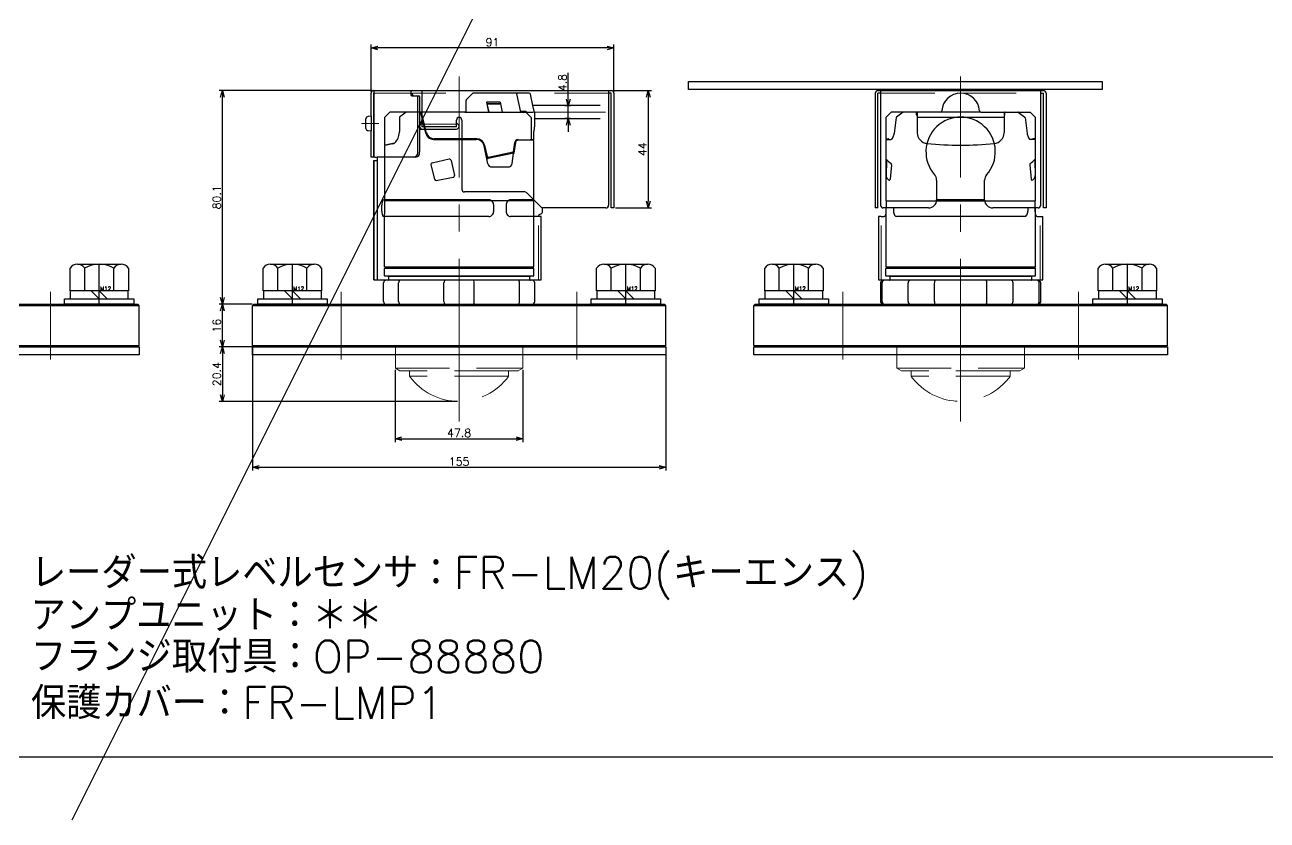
# Model space of a CAD drawing. Header units: millimetres. Extents: x 0 to 49006, y -7876 to 6995.
# Drawn here: x 9560.1 to 10025.7, y -1773 to -1475 of the extents above; entities that cross this region are included whole.
import ezdxf

# ---------------------------------------------------------------- set-up
doc = ezdxf.new("R2010")
doc.units = ezdxf.units.MM
doc.header["$LTSCALE"] = 3.2
doc.header["$PDMODE"] = 99
doc.header["$PDSIZE"] = 1
doc.linetypes.add('CENTER2', pattern=[28.575, 19.05, -3.175, 3.175, -3.175])
doc.linetypes.add('HIDDEN', pattern=[9.525, 6.35, -3.175])
for name, color, linetype, lineweight in [('01_NORMAL', 7, 'Continuous', 25), ('04_HIDDEN', 2, 'HIDDEN', 13), ('05_CENTER', 4, 'CENTER2', 13), ('08_DIM', 3, 'Continuous', 13)]:
    doc.layers.add(name, color=color, linetype=linetype, lineweight=lineweight)
doc.layers.add('10_DRAFT', color=8, linetype='Continuous', lineweight=0, plot=False)
doc.styles.add('KSS_TXT', font='txt.shx', dxfattribs={"bigfont": 'extfont2.shx'})
doc.dimstyles.new('KSS_DIM', dxfattribs={"dimscale": 12, "dimtxt": 3, "dimasz": 2.5, "dimexe": 1.25, "dimexo": 0.625, "dimtad": 1, "dimdsep": 46, "dimtxsty": 'KSS_TXT', "dimblk": 'OPEN30', "dimcen": 0, "dimazin": 2, "dimtfac": 0.75, "dimtmove": 0, "dimatfit": 3, "dimldrblk": 'OPEN30', "dimfxl": 1.25, "dimtolj": 1, "dimarcsym": 0})

# ---------------------------------------------------------------- blocks, each defined once
blk = doc.blocks.new('A$C6802F72C_1_1')
at = {"color": 0}
for p, q in [((-32.98, 61.25), (-32.98, 69.9)), ((-31.98, 70.9), (57.02, 70.9)), ((-31.98, 46.2), (-31.98, 69.9)), ((-31.95, 70.9), (-31.95, 46.4)), ((-18.1, 69.9), (-18.1, 69.4)), ((-17.46, 69.4), (-17.46, 69.9)), ((-13.98, 70.9), (-13.98, 57.3)), ((56.02, 70.9), (56.02, 27.9)), ((57.02, 69.9), (56.02, 69.9)), ((57.02, 26.9), (57.02, 69.9)), ((58.02, 69.9), (58.02, 26.9)), ((-17.71, 68.9), (-15.16, 68.9)), ((-15.42, 47.9), (-15.42, 68.4)), ((-14.77, 47.9), (-14.77, 68.4)), ((-32.98, 61.25), (-34.07, 61.15)), ((-32.98, 61.25), (-32.98, 55.75)), ((-31.98, 61.7), (-31.95, 61.7)), ((-31.95, 60.7), (-31.98, 60.7)), ((-34.97, 56.7), (-34.97, 60.3)), ((-14.77, 56.5), (-14.5, 56.45)), ((-14.5, 58.45), (-13.98, 58.45)), ((-14.5, 56.45), (-1, 56.45)), ((-0.98, 57.3), (-13.98, 57.3)), ((-0.98, 57.3), (-0.98, 59.8)), ((1.02, 59.8), (1.02, 33.9)), ((-34.07, 55.84), (-32.98, 55.75)), ((-32.98, 45.9), (-32.98, 55.75)), ((-31.98, 55.7), (-31.95, 55.7)), ((-31.95, 54.7), (-31.98, 54.7)), ((-31.98, 45.9), (-32.98, 45.9)), ((-32.01, 44.7), (-32.01, 0)), ((-32.01, 44.7), (-30.75, 44.7)), ((-31.98, 46.2), (-31.98, 45.9)), ((-31.98, 0), (-31.98, 44.7)), ((-31.57, 45.9), (-30.75, 45.9)), ((-16.31, 45.9), (-30.75, 45.9)), ((-30.75, 45.9), (-30.75, 44.7)), ((-30.75, 44.7), (-30.64, 44.7)), ((-30.64, 0), (-30.64, 45.9)), ((-30.6, 0), (-30.6, 45.9)), ((24.6, 32.9), (2.02, 32.9)), ((30.72, 27.19), (25.31, 32.61)), ((11.16, 29.9), (-28.26, 29.9)), ((28, 29.9), (19.24, 29.9)), ((-28.99, 25.7), (-28.99, 27.9)), ((11.16, 23.7), (-28.26, 23.7)), ((13, 25.7), (13, 27.9)), ((17.64, 27.9), (17.64, 25.7)), ((29.75, 23.7), (19.24, 23.7)), ((29.75, 23.7), (29.75, 23.96)), ((30.75, 23.7), (29.75, 23.7)), ((30.03, 24.41), (30.97, 24.86)), ((30.75, 0), (30.75, 23.7)), ((31.25, 25.31), (31.25, 26.92)), ((55.02, 26.9), (31.43, 26.9)), ((58.02, 26.9), (57.02, 26.9)), ((-32.01, 0), (30.75, 0))]:
    blk.add_line(p, q, dxfattribs=at)
for centre, radius, start, end in [((-31.98, 69.9), 1, 90, 180), ((-16.77, 69.92), 1.33, 149.1336, 181.048), ((-17.42, 70.34), 0.559, 93.8831, 151.7126), ((57.02, 69.9), 1, 0, 90), ((-17.65, 69.35), 0.453, 173.4591, 261.4483), ((-17, 69.35), 0.453, 173.4591, 261.4483), ((-15.87, 68.45), 0.453, 353.4591, 81.4483), ((-15.22, 68.45), 0.453, 353.4591, 81.4483), ((-33.98, 60.16), 1, 95, 171.6595), ((0.02, 59.8), 1, 0, 180), ((-33.98, 56.84), 1, 188.3195, 265), ((-13.98, 57.61), 0.841, 91.23, 160.2167), ((-14.54, 57.97), 0.478, 85.7169, 119.7814), ((-13.99, 57.28), 0.834, 199.1545, 268.9926), ((-1, 57.45), 1, 270, 90), ((-31.75, 52.89), 0.234, 178.2558, 212.147), ((-17.22, 47.69), 1.81, 278.5517, 6.5409), ((-16.58, 47.69), 1.81, 278.5517, 6.5409), ((-31.5, 46.35), 0.453, 173.4591, 199.0194), ((-31.5, 46.35), 0.453, 199.0194, 261.4483), ((2.02, 33.9), 1, 180, 270), ((24.6, 31.9), 1, 45, 90), ((-23.41, 27.89), 5.58, 168.2185, 179.8812), ((-26.93, 28.61), 1.99, 145.1102, 167.7906), ((-28.23, 29.48), 0.416, 93.6886, 141.5486), ((11.15, 28.16), 1.74, 42.6305, 90), ((10.87, 27.9), 2.12, 0, 42.6305), ((20.01, 27.9), 2.37, 141.3234, 180), ((19.24, 28.51), 1.39, 90, 141.3234), ((-23.41, 25.71), 5.58, 180.1188, 191.7815), ((-26.93, 24.99), 1.99, 192.2094, 214.8898), ((-28.23, 24.12), 0.416, 218.4514, 266.3114), ((11.15, 25.44), 1.74, 270, 317.3695), ((10.87, 25.7), 2.12, 317.3695, 0), ((20.01, 25.7), 2.37, 180, 218.6766), ((19.24, 25.09), 1.39, 218.6766, 270), ((30.25, 23.96), 0.5, 116, 180), ((31.43, 27.9), 1, 225, 259.6497), ((30.75, 25.31), 0.5, 296, 0), ((31.43, 27.9), 1, 259.6497, 270), ((55.02, 27.9), 1, 270, 0)]:
    blk.add_arc(centre, radius, start, end, dxfattribs=at)
at = {"layer": '04_HIDDEN', "color": 0}
for p, q in [((-18.1, 69.9), (-31.98, 69.9)), ((56.02, 69.9), (-17.46, 69.9)), ((-13.98, 58.3), (-0.98, 58.3)), ((29.75, 0), (29.75, 23.7))]:
    blk.add_line(p, q, dxfattribs=at)
at = {"layer": '05_CENTER', "color": 0}
blk.add_line((-36.57, 58.5), (-30.04, 58.5), dxfattribs=at)
blk = doc.blocks.new('_Open30')
at = {"color": 0, "linetype": 'ByBlock', "lineweight": -2}
for p, q in [((-1, 0.27), (0, 0)), ((0, 0), (-1, -0.27)), ((0, 0), (-1, 0))]:
    blk.add_line(p, q, dxfattribs=at)
blk = doc.blocks.new('*D1485')
at = {"layer": '08_DIM', "color": 0, "lineweight": -2, "transparency": 16777216}
for p, q in [((9763.73, -1502.82), (9763.73, -1493.07)), ((9764.54, -1505.32), (9762.48, -1505.32)), ((9763.73, -1510.12), (9763.73, -1505.32)), ((9764.54, -1510.12), (9762.48, -1510.12)), ((9763.73, -1512.62), (9763.73, -1515.12))]:
    blk.add_line(p, q, dxfattribs=at)
at = {"layer": 'Defpoints', "color": 0, "transparency": 16777216}
for p in [(9763.73, -1505.32), (9765.17, -1505.32), (9765.17, -1510.12)]:
    blk.add_point(p, dxfattribs=at)
at = {"layer": '08_DIM', "color": 0, "lineweight": -2, "transparency": 16777216, "xscale": 2.5, "yscale": 2.5, "zscale": 2.5}
for p, rotation in [((9763.73, -1505.32), 270), ((9763.73, -1510.12), 90)]:
    blk.add_blockref('_Open30', p, dxfattribs=dict(at, rotation=rotation))
at = {"layer": '08_DIM', "color": 0, "transparency": 16777216, "insert": (9761.61, -1496.69), "char_height": 3, "attachment_point": 5, "rotation": 90, "style": 'KSS_TXT'}
blk.add_mtext('\\A1;4.8', dxfattribs=at)
blk = doc.blocks.new('A$C6802FC92_1_1')
at = {"color": 0}
for p, q in [((-26, 88), (-28, 86)), ((-28, 86), (-28, 78)), ((-7.58, 88), (-26, 88)), ((-24.13, 85.95), (-24.92, 80.03)), ((-21.54, 87.94), (-24.06, 86.08)), ((-16.52, 86.94), (-16.52, 87.8)), ((-16.52, 87), (-16.3, 87)), ((-16.3, 88), (-16.3, 80.28)), ((16.3, 86), (-16.3, 86)), ((7.58, 88), (-7.58, 88)), ((7.58, 88), (26, 88)), ((16.3, 88), (16.3, 80.28)), ((16.52, 87), (16.3, 87)), ((16.52, 86.94), (16.52, 87.8)), ((21.54, 87.94), (24.06, 86.08)), ((24.13, 85.95), (24.92, 80.03)), ((28, 86), (26, 88)), ((28, 78), (28, 86)), ((-28, 78), (-27.21, 78)), ((-28, 77.55), (-28, 54.75)), ((-27.8, 77.75), (-26.9, 77.75)), ((-26.9, 77.75), (-26.09, 77.75)), ((26.9, 77.75), (26.09, 77.75)), ((27.8, 77.75), (26.9, 77.75)), ((28, 78), (27.21, 78)), ((28, 54.75), (28, 77.55)), ((-27.83, 69.89), (-27.94, 64.25)), ((27.83, 69.89), (27.94, 64.25)), ((-25.98, 68.22), (-26.46, 62.83)), ((25.98, 68.22), (26.46, 62.83)), ((-28, 54.75), (-27.76, 54.75)), ((-27.96, 54.55), (-28, 49.75)), ((-27.76, 54.75), (27.76, 54.75)), ((27.76, 54.75), (28, 54.75)), ((28, 49.75), (27.96, 54.55)), ((-28, 49.75), (-28, 30)), ((28, 30), (28, 49.75)), ((-28, 30), (-26.11, 30)), ((-27.8, 29.6), (-28, 29.4)), ((-28, 26.7), (-28, 29.4)), ((28, 29.4), (-28, 29.4)), ((-27.8, 29.6), (-26.31, 29.6)), ((-26.31, 29.6), (26.31, 29.6)), ((-26.11, 30), (-26.11, 29.8)), ((-26.11, 30), (26.11, 30)), ((26.11, 30), (26.11, 29.8)), ((26.11, 30), (28, 30)), ((27.8, 29.6), (26.31, 29.6)), ((27.8, 29.6), (28, 29.4)), ((28, 26.7), (28, 29.4)), ((-30, 24), (-30, 17)), ((-29.46, 17), (-29.46, 24)), ((-26.7, 25), (-29, 25)), ((-28, 26.7), (28, 26.7)), ((-27.8, 26.5), (-28, 26.7)), ((-26.7, 26.5), (-27.8, 26.5)), ((-26.7, 26.5), (26.7, 26.5)), ((26.7, 25), (-26.7, 25)), ((-26.5, 26.3), (-26.5, 25.2)), ((-19.65, 17), (-19.65, 24)), ((-9.81, 17), (-9.81, 24)), ((9.81, 17), (9.81, 24)), ((19.65, 17), (19.65, 24)), ((26.5, 26.3), (26.5, 25.2)), ((27.8, 26.5), (26.7, 26.5)), ((29, 25), (26.7, 25)), ((27.8, 26.5), (28, 26.7)), ((29.46, 17), (29.46, 24)), ((30, 17), (30, 24)), ((-77, 16), (-77.5, 15.5)), ((-77.5, 15.5), (77.5, 15.5)), ((-77.5, 0.5), (-77.5, 15.5)), ((-77, 16), (-29, 16)), ((-29, 16), (29, 16)), ((29, 16), (77, 16)), ((77, 16), (77.5, 15.5)), ((77.5, 0.5), (77.5, 15.5)), ((-77.5, 0.5), (77.5, 0.5)), ((-77, 0), (-77.5, 0.5)), ((-77, 0), (77, 0)), ((77, 0), (77.5, 0.5))]:
    blk.add_line(p, q, dxfattribs=at)
for centre, radius, start, end in [((0, 88), 7.1, 3.7722, 176.2278), ((-23.94, 85.92), 0.2, 127.5001, 171.929), ((-21.42, 87.85), 0.153, 91.2448, 141.993), ((-16.72, 87.8), 0.2, 359.9989, 89.9989), ((-16.32, 86.94), 0.2, 180, 274.3105), ((-7.58, 88.5), 0.5, 270, 356.2278), ((7.58, 88.5), 0.5, 183.7722, 270), ((16.32, 86.94), 0.2, 265.6895, 360), ((16.72, 87.8), 0.2, 90.0011, 180.0011), ((21.42, 87.85), 0.153, 38.007, 88.7552), ((23.94, 85.92), 0.2, 8.071, 52.4999), ((-30.16, 80.68), 5.28, 338.2107, 352.9462), ((-12.19, 80.32), 4.11, 180.5155, 264.2046), ((12.19, 80.32), 4.11, 275.7954, 359.4845), ((30.16, 80.68), 5.28, 187.0538, 201.7893), ((-27.8, 77.55), 0.2, 90, 180), ((-27.21, 77.71), 0.287, 47.1073, 88.8633), ((-27.49, 77.49), 0.636, 24.1215, 42.9202), ((-26.2, 78.39), 0.649, 280.242, 323.2), ((-27.84, 79.77), 2.79, 320.5775, 337.7599), ((-0.01, 200.35), 124.76, 264.2063, 275.8045), ((27.84, 79.77), 2.79, 202.2401, 219.4225), ((26.2, 78.39), 0.649, 216.8, 259.758), ((27.49, 77.49), 0.636, 137.0798, 155.8785), ((27.21, 77.71), 0.287, 91.1367, 132.8927), ((27.8, 77.55), 0.2, 0, 90), ((-26.33, 69.92), 1.5, 166.5645, 180.9165), ((-27.77, 70.26), 0.0183, 40.7716, 167.6661), ((-23.82, 73.1), 4.85, 215.7411, 241.6848), ((23.82, 73.1), 4.85, 298.3152, 324.2589), ((27.77, 70.26), 0.0183, 12.3339, 139.2284), ((26.33, 69.92), 1.5, 359.0835, 13.4355), ((-26.3, 68.61), 0.284, 17.6506, 51.9341), ((-27.03, 68.35), 1.06, 353.3768, 19.3226), ((27.03, 68.35), 1.06, 160.6774, 186.6232), ((26.3, 68.61), 0.284, 128.0659, 162.3494), ((-24.41, 64.12), 3.53, 177.9528, 187.5487), ((-25.46, 64.92), 2.76, 207.2177, 244.3346), ((-26.62, 62.49), 0.0581, 239.7956, 312.1974), ((-26.79, 62.66), 0.301, 313.8581, 346.1825), ((-27.5, 62.9), 1.05, 342.7555, 356.0316), ((27.5, 62.9), 1.05, 183.9684, 197.2445), ((26.79, 62.66), 0.301, 193.8175, 226.1419), ((26.62, 62.49), 0.0581, 227.8026, 300.2044), ((25.46, 64.92), 2.76, 295.6654, 332.7823), ((24.41, 64.12), 3.53, 352.4513, 2.0472), ((-27.76, 54.55), 0.2, 90, 179.5), ((27.76, 54.55), 0.2, 0.5, 90), ((-26.31, 29.8), 0.2, 270, 0), ((26.31, 29.8), 0.2, 180, 270), ((-29, 24), 1, 90, 180), ((-28.48, 24.02), 0.977, 91.4898, 181.3973), ((-26.7, 26.3), 0.2, 0, 90), ((-26.7, 25.2), 0.2, 270, 0), ((-18.73, 24.09), 0.921, 98.4697, 185.5355), ((-6.09, 24.09), 3.73, 168.6265, 181.3116), ((-9.45, 24.78), 0.289, 130.8031, 172.2896), ((9.45, 24.78), 0.289, 7.7104, 49.1969), ((6.09, 24.09), 3.73, 358.6884, 11.3735), ((18.73, 24.09), 0.921, 354.4645, 81.5303), ((26.7, 26.3), 0.2, 90, 180), ((26.7, 25.2), 0.2, 180, 270), ((28.48, 24.02), 0.977, 358.6027, 88.5102), ((29, 24), 1, 0, 90), ((-29, 17), 1, 180, 270), ((-28.48, 16.98), 0.977, 178.6027, 268.5102), ((-18.73, 16.91), 0.921, 174.4645, 261.5303), ((-6.09, 16.91), 3.73, 178.6884, 191.3735), ((-9.45, 16.22), 0.289, 187.7104, 229.1969), ((9.45, 16.22), 0.289, 310.8031, 352.2896), ((6.09, 16.91), 3.73, 348.6265, 1.3116), ((18.73, 16.91), 0.921, 278.4697, 5.5355), ((28.48, 16.98), 0.977, 271.4898, 1.3973), ((29, 17), 1, 270, 0)]:
    blk.add_arc(centre, radius, start, end, dxfattribs=at)
at = {"layer": '04_HIDDEN', "color": 0}
for p, q in [((-23.9, 0), (-23.9, -8)), ((23.9, 0), (23.9, -8)), ((-22.17, -9), (-23.9, -8)), ((-23.9, -8), (23.9, -8)), ((-18.55, -9), (-22.17, -9)), ((-18.55, -9), (-18.55, -11)), ((18.55, -9), (-18.55, -9)), ((18.55, -11), (18.55, -9)), ((22.17, -9), (18.55, -9)), ((22.17, -9), (23.9, -8)), ((18.55, -11), (-18.55, -11))]:
    blk.add_line(p, q, dxfattribs=at)
blk.add_arc((0, 2.61), 23.01, 216.2669, 323.7331, dxfattribs=at)
at = {"layer": '05_CENTER', "color": 0}
for p, q in [((0, -27.93), (0, 101.32)), ((-44.2, -4.75), (-44.2, 20.67)), ((44.19, -4.75), (44.19, 20.67))]:
    blk.add_line(p, q, dxfattribs=at)
blk = doc.blocks.new('A$C6802FCA0_1_1')
at = {"color": 0}
for p, q in [((5.02, 94.95), (2.81, 92.75)), ((21.59, 95.1), (5.37, 95.1)), ((21.64, 94.86), (21.59, 95.1)), ((23.1, 88), (21.64, 94.86)), ((26.26, 95.1), (21.83, 95.1)), ((27.66, 90.41), (26.75, 94.71)), ((2.66, 88.5), (2.66, 92.39)), ((15.39, 91.68), (10.27, 91.68)), ((10.27, 91.68), (11.06, 88)), ((15.5, 91.13), (10.39, 91.13)), ((10.45, 91.08), (15.46, 91.08)), ((10.45, 91.08), (11.11, 88.01)), ((15.39, 91.68), (16.17, 88)), ((15.46, 91.08), (16.12, 88.01)), ((52.91, 90.41), (27.66, 90.41)), ((28.2, 87.85), (27.66, 90.41)), ((-26, 88), (-28, 86)), ((-28, 86), (-28, 75.85)), ((2.16, 88), (-26, 88)), ((-22.36, 85.92), (-22.36, 80.71)), ((-19.89, 87.96), (-22.29, 86.07)), ((-12.52, 80.05), (-14.4, 87.85)), ((-11.94, 78.92), (-14.12, 88)), ((2.16, 88), (24.98, 88)), ((11.11, 88.01), (16.12, 88.01)), ((23.25, 88.26), (23.06, 88.19)), ((25.2, 88.26), (23.25, 88.26)), ((23.25, 88.26), (23.3, 88)), ((27.06, 86), (24.98, 88)), ((25.2, 88.26), (25.2, 87.79)), ((25.2, 88), (27.66, 88)), ((27.06, 86), (27.06, 77.8)), ((28.2, 87.85), (28.23, 87.64)), ((28.23, 87.64), (28.23, 85.61)), ((28.23, 85.61), (28.23, 82.49)), ((28.23, 85.61), (52.91, 85.61)), ((28, 77.59), (28, 80.69)), ((28.2, 81.33), (28.23, 82.49)), ((-28, 75.22), (-28, 54.75)), ((-24.82, 76.06), (-27.84, 75.42)), ((-24.16, 76.41), (-27.76, 75.65)), ((-9.67, 78.02), (-9.61, 77.75)), ((-9.61, 77.75), (6.44, 77.75)), ((6.61, 78), (-9.36, 78)), ((10.81, 68.64), (9.38, 75.38)), ((9.54, 75.62), (10.34, 71.88)), ((20.4, 73.13), (20.89, 76.61)), ((21.09, 76.58), (20.52, 72.61)), ((22.09, 77.64), (27, 77.6)), ((27.8, 77.39), (22.09, 77.44)), ((28, 77.59), (27, 77.6)), ((28, 54.75), (28, 77.19)), ((-3.69, 70.35), (-10.1, 68.92)), ((-2.97, 69.9), (-1.76, 64.29)), ((20.24, 72.96), (10.35, 70.86)), ((20.52, 72.61), (10.91, 70.57)), ((19.92, 68.74), (20.44, 72.42)), ((-10.55, 68.2), (-9.27, 62.81)), ((12.27, 67.45), (18.33, 67.45)), ((-8.57, 62.36), (-2.23, 63.58)), ((-27.76, 54.75), (-28, 54.75)), ((-27.96, 54.55), (-28, 49.75)), ((27.76, 54.75), (-27.76, 54.75)), ((28, 54.75), (27.76, 54.75)), ((28, 30), (27.96, 54.55)), ((-28, 30), (-28, 49.75)), ((-28, 30), (-26.11, 30)), ((-27.8, 29.6), (-28, 29.4)), ((-28, 26.7), (-28, 29.4)), ((28, 29.4), (-28, 29.4)), ((-27.8, 29.6), (-26.31, 29.6)), ((-26.31, 29.6), (26.31, 29.6)), ((-26.11, 30), (-26.11, 29.8)), ((-26.11, 30), (26.11, 30)), ((26.11, 30), (26.11, 29.8)), ((26.11, 30), (28, 30)), ((27.8, 29.6), (26.31, 29.6)), ((27.8, 29.6), (28, 29.4)), ((28, 26.7), (28, 29.4)), ((-28.35, 17), (-28.35, 24)), ((-28, 26.7), (28, 26.7)), ((-27.8, 26.5), (-28, 26.7)), ((-26.7, 26.5), (-27.8, 26.5)), ((-26.7, 25), (-27.35, 25)), ((-26.7, 26.5), (26.7, 26.5)), ((26.7, 25), (-26.7, 25)), ((-26.5, 26.3), (-26.5, 25.2)), ((-22.67, 17), (-22.67, 24)), ((-5.68, 17), (-5.68, 24)), ((5.68, 17), (5.68, 24)), ((22.67, 17), (22.67, 24)), ((26.5, 25.2), (26.5, 26.3)), ((27.8, 26.5), (26.7, 26.5)), ((27.35, 25), (26.7, 25)), ((27.8, 26.5), (28, 26.7)), ((28.35, 17), (28.35, 24)), ((-77, 16), (-77.5, 15.5)), ((-77.5, 15.5), (77.5, 15.5)), ((-77.5, 0.5), (-77.5, 15.5)), ((-77, 16), (-27.35, 16)), ((-27.35, 16), (27.35, 16)), ((27.35, 16), (77, 16)), ((77, 16), (77.5, 15.5)), ((77.5, 0.5), (77.5, 15.5)), ((-77.5, 0.5), (77.5, 0.5)), ((-77, 0), (-77.5, 0.5)), ((-77, 0), (77, 0)), ((77, 0), (77.5, 0.5))]:
    blk.add_line(p, q, dxfattribs=at)
for centre, radius, start, end in [((5.37, 94.6), 0.5, 90.0002, 135.0005), ((21.84, 94.9), 0.2, 91.8926, 191.9792), ((26.26, 94.6), 0.5, 12.0002, 90), ((2.16, 88.5), 0.5, 270.0007, 359.9993), ((3.16, 92.39), 0.5, 134.9998, 180.001), ((-22.16, 85.92), 0.2, 128.7482, 179.9999), ((-19.78, 87.88), 0.137, 119.215, 145.0348), ((-14.59, 87.8), 0.2, 13.5021, 89.9984), ((-28.29, 80.65), 5.92, 314.2727, 357.2447), ((-26.51, 80.75), 4.15, 354.6446, 359.4132), ((-9.61, 80.75), 3, 193.4985, 270.0015), ((-9.36, 81), 3, 193.4988, 270.0012), ((28.5, 80.69), 0.5, 140.794, 180.001), ((27.5, 81.33), 0.694, 331.7098, 0.234), ((-27.8, 75.85), 0.2, 180, 281.8748), ((-27.8, 75.22), 0.2, 101.9984, 180.0003), ((-25.33, 77.84), 1.84, 286.0793, 309.2395), ((6.44, 74.75), 3, 11.9998, 90.0003), ((6.61, 75), 3, 11.9997, 90.0003), ((22.08, 76.44), 1.2, 89.5772, 171.9227), ((22.08, 76.44), 1, 89.4997, 172.0002), ((26.98, 77.65), 0.0573, 293.1968, 336.0488), ((26.55, 77.79), 0.508, 342.1575, 1.6469), ((27.8, 77.19), 0.2, 0.0008, 89.4992), ((-3.56, 69.77), 0.6, 12.1996, 102.5971), ((10.8, 71.06), 0.5, 192.0239, 281.9762), ((11.32, 72.09), 1, 192.0519, 236.9521), ((11.32, 72.09), 0.998, 236.9291, 282.034), ((20.2, 73.16), 0.2, 282.0811, 351.9187), ((20.99, 72.29), 0.569, 144.7479, 166.3855), ((-9.97, 68.34), 0.6, 102.5971, 193.3996), ((12.27, 68.95), 1.5, 191.996, 270.004), ((18.41, 68.97), 1.52, 266.8354, 351.2638), ((-8.68, 62.95), 0.6, 193.3996, 280.894), ((-2.35, 64.17), 0.6, 280.894, 12.1996), ((-27.76, 54.55), 0.2, 90.0015, 179.4976), ((27.76, 54.55), 0.2, 0.4996, 90.0001), ((-26.31, 29.8), 0.2, 270, 0), ((26.31, 29.8), 0.2, 180, 270), ((-27.35, 24), 1, 90, 180), ((-26.7, 26.3), 0.2, 0, 90), ((-26.7, 25.2), 0.2, 270, 0), ((-21.31, 24.02), 1.36, 153.3061, 180.8151), ((-21.97, 24.4), 0.609, 95.5548, 157.01), ((-3.87, 24.08), 1.81, 154.0727, 182.5465), ((-5.29, 24.77), 0.233, 99.1624, 154.0602), ((5.29, 24.77), 0.233, 25.9398, 80.8376), ((3.87, 24.08), 1.81, 357.4535, 25.9273), ((21.97, 24.4), 0.609, 22.99, 84.4452), ((21.31, 24.02), 1.36, 359.1849, 26.6939), ((26.7, 26.3), 0.2, 90, 180), ((26.7, 25.2), 0.2, 180, 270), ((27.35, 24), 1, 0.0001, 89.9999), ((-27.35, 17), 1, 180.0001, 269.9999), ((-21.31, 16.98), 1.36, 179.1849, 206.6939), ((-21.97, 16.61), 0.609, 202.99, 264.4452), ((-3.87, 16.92), 1.81, 177.4535, 205.9273), ((-5.29, 16.23), 0.233, 205.9398, 260.8376), ((5.29, 16.23), 0.233, 279.1624, 334.0602), ((3.87, 16.92), 1.81, 334.0727, 2.5465), ((21.97, 16.61), 0.609, 275.5548, 337.01), ((21.31, 16.98), 1.36, 333.3061, 0.8151), ((27.35, 17), 1, 270, 0)]:
    blk.add_arc(centre, radius, start, end, dxfattribs=at)
at = {"layer": '04_HIDDEN', "color": 0}
for p, q in [((-23.9, 0), (-23.9, -8)), ((23.9, 0), (23.9, -8)), ((-22.17, -9), (-23.9, -8)), ((-23.9, -8), (23.9, -8)), ((-18.55, -9), (-22.17, -9)), ((-18.55, -9), (-18.55, -11)), ((18.55, -9), (-18.55, -9)), ((18.55, -11), (18.55, -9)), ((22.17, -9), (18.55, -9)), ((22.17, -9), (23.9, -8)), ((18.55, -11), (-18.55, -11))]:
    blk.add_line(p, q, dxfattribs=at)
blk.add_arc((0, 2.61), 23.01, 216.2669, 323.7331, dxfattribs=at)
at = {"layer": '05_CENTER', "color": 0}
for p, q in [((0, -27.92), (0, 101.32)), ((54.86, 88.01, 0), (26.43, 88)), ((-44.2, -4.75), (-44.2, 20.68)), ((44.19, -4.75), (44.19, 20.68))]:
    blk.add_line(p, q, dxfattribs=at)
blk = doc.blocks.new('*D1486')
at = {"layer": '08_DIM', "color": 0, "lineweight": -2, "transparency": 16777216}
for p, q in [((9698.93, -1604.34), (9698.93, -1631.34)), ((9746.74, -1604.34), (9746.74, -1631.34)), ((9701.43, -1630.09), (9744.24, -1630.09))]:
    blk.add_line(p, q, dxfattribs=at)
at = {"layer": 'Defpoints', "color": 0, "transparency": 16777216}
for p in [(9698.93, -1603.72), (9746.74, -1603.72), (9746.74, -1630.09)]:
    blk.add_point(p, dxfattribs=at)
at = {"layer": '08_DIM', "color": 0, "lineweight": -2, "transparency": 16777216, "xscale": 2.5, "yscale": 2.5, "zscale": 2.5, "rotation": 180}
blk.add_blockref('_Open30', (9698.93, -1630.09), dxfattribs=at)
at = {"layer": '08_DIM', "color": 0, "lineweight": -2, "transparency": 16777216, "xscale": 2.5, "yscale": 2.5, "zscale": 2.5}
blk.add_blockref('_Open30', (9746.74, -1630.09), dxfattribs=at)
at = {"layer": '08_DIM', "color": 0, "transparency": 16777216, "insert": (9722.84, -1627.96), "char_height": 3, "attachment_point": 5, "style": 'KSS_TXT'}
blk.add_mtext('\\A1;47.8', dxfattribs=at)
blk = doc.blocks.new('*D1487')
at = {"layer": '08_DIM', "color": 0, "lineweight": -2, "transparency": 16777216}
for p, q in [((9645.34, -1595.84), (9645.34, -1642.03)), ((9800.34, -1595.84), (9800.34, -1642.03)), ((9647.84, -1640.78), (9797.84, -1640.78))]:
    blk.add_line(p, q, dxfattribs=at)
at = {"layer": 'Defpoints', "color": 0, "transparency": 16777216}
for p in [(9645.34, -1595.22), (9800.34, -1595.22), (9800.34, -1640.78)]:
    blk.add_point(p, dxfattribs=at)
at = {"layer": '08_DIM', "color": 0, "lineweight": -2, "transparency": 16777216, "xscale": 2.5, "yscale": 2.5, "zscale": 2.5, "rotation": 180}
blk.add_blockref('_Open30', (9645.34, -1640.78), dxfattribs=at)
at = {"layer": '08_DIM', "color": 0, "lineweight": -2, "transparency": 16777216, "xscale": 2.5, "yscale": 2.5, "zscale": 2.5}
blk.add_blockref('_Open30', (9800.34, -1640.78), dxfattribs=at)
at = {"layer": '08_DIM', "color": 0, "transparency": 16777216, "insert": (9722.84, -1638.65), "char_height": 3, "attachment_point": 5, "style": 'KSS_TXT'}
blk.add_mtext('\\A1;155', dxfattribs=at)
blk = doc.blocks.new('*D1488')
at = {"layer": '08_DIM', "color": 0, "lineweight": -2, "transparency": 16777216}
for p, q in [((9645.21, -1579.72), (9632.88, -1579.72)), ((9634.13, -1593.22), (9634.13, -1582.22)), ((9645.21, -1595.72), (9632.88, -1595.72))]:
    blk.add_line(p, q, dxfattribs=at)
at = {"layer": 'Defpoints', "color": 0, "transparency": 16777216}
for p in [(9634.13, -1579.72), (9645.84, -1579.72), (9645.84, -1595.72)]:
    blk.add_point(p, dxfattribs=at)
at = {"layer": '08_DIM', "color": 0, "lineweight": -2, "transparency": 16777216, "xscale": 2.5, "yscale": 2.5, "zscale": 2.5}
for p, rotation in [((9634.13, -1579.72), 90), ((9634.13, -1595.72), 270)]:
    blk.add_blockref('_Open30', p, dxfattribs=dict(at, rotation=rotation))
at = {"layer": '08_DIM', "color": 0, "transparency": 16777216, "insert": (9632, -1587.72), "char_height": 3, "attachment_point": 5, "rotation": 90, "style": 'KSS_TXT'}
blk.add_mtext('\\A1;16', dxfattribs=at)
blk = doc.blocks.new('*D1489')
at = {"layer": '08_DIM', "color": 0, "lineweight": -2, "transparency": 16777216}
for p, q in [((9645.21, -1595.72), (9632.88, -1595.72)), ((9634.13, -1598.22), (9634.13, -1613.62)), ((9722.21, -1616.12), (9632.88, -1616.12))]:
    blk.add_line(p, q, dxfattribs=at)
at = {"layer": 'Defpoints', "color": 0, "transparency": 16777216}
for p in [(9645.84, -1595.72), (9634.13, -1616.12), (9722.84, -1616.12)]:
    blk.add_point(p, dxfattribs=at)
at = {"layer": '08_DIM', "color": 0, "lineweight": -2, "transparency": 16777216, "xscale": 2.5, "yscale": 2.5, "zscale": 2.5}
for p, rotation in [((9634.13, -1595.72), 90), ((9634.13, -1616.12), 270)]:
    blk.add_blockref('_Open30', p, dxfattribs=dict(at, rotation=rotation))
at = {"layer": '08_DIM', "color": 0, "transparency": 16777216, "insert": (9632, -1605.92), "char_height": 3, "attachment_point": 5, "rotation": 90, "style": 'KSS_TXT'}
blk.add_mtext('\\A1;20.4', dxfattribs=at)
blk = doc.blocks.new('*D1490')
at = {"layer": '08_DIM', "color": 0, "lineweight": -2, "transparency": 16777216}
for p, q in [((9690.23, -1499.62), (9632.88, -1499.62)), ((9634.13, -1577.22), (9634.13, -1502.12)), ((9645.21, -1579.72), (9632.88, -1579.72))]:
    blk.add_line(p, q, dxfattribs=at)
at = {"layer": 'Defpoints', "color": 0, "transparency": 16777216}
for p in [(9634.13, -1499.62), (9690.85, -1499.62), (9645.84, -1579.72)]:
    blk.add_point(p, dxfattribs=at)
at = {"layer": '08_DIM', "color": 0, "lineweight": -2, "transparency": 16777216, "xscale": 2.5, "yscale": 2.5, "zscale": 2.5}
for p, rotation in [((9634.13, -1499.62), 90), ((9634.13, -1579.72), 270)]:
    blk.add_blockref('_Open30', p, dxfattribs=dict(at, rotation=rotation))
at = {"layer": '08_DIM', "color": 0, "transparency": 16777216, "insert": (9632, -1539.67), "char_height": 3, "attachment_point": 5, "rotation": 90, "style": 'KSS_TXT'}
blk.add_mtext('\\A1;80.1', dxfattribs=at)
blk = doc.blocks.new('*D1496')
at = {"layer": '08_DIM', "color": 0, "lineweight": -2, "transparency": 16777216}
for p, q in [((9689.85, -1500), (9689.85, -1482.43)), ((9778.35, -1483.68), (9692.35, -1483.68)), ((9780.85, -1500), (9780.85, -1482.43))]:
    blk.add_line(p, q, dxfattribs=at)
at = {"layer": 'Defpoints', "color": 0, "transparency": 16777216}
for p in [(9689.85, -1483.68), (9689.85, -1500.62), (9780.85, -1500.62)]:
    blk.add_point(p, dxfattribs=at)
at = {"layer": '08_DIM', "color": 0, "lineweight": -2, "transparency": 16777216, "xscale": 2.5, "yscale": 2.5, "zscale": 2.5, "rotation": 180}
blk.add_blockref('_Open30', (9689.85, -1483.68), dxfattribs=at)
at = {"layer": '08_DIM', "color": 0, "lineweight": -2, "transparency": 16777216, "xscale": 2.5, "yscale": 2.5, "zscale": 2.5}
blk.add_blockref('_Open30', (9780.85, -1483.68), dxfattribs=at)
at = {"layer": '08_DIM', "color": 0, "transparency": 16777216, "insert": (9735.35, -1481.55), "char_height": 3, "attachment_point": 5, "style": 'KSS_TXT'}
blk.add_mtext('\\A1;91', dxfattribs=at)
blk = doc.blocks.new('*D1497')
at = {"layer": '08_DIM', "color": 0, "lineweight": -2, "transparency": 16777216}
for p, q in [((9780.48, -1499.62), (9794.98, -1499.62)), ((9793.73, -1502.12), (9793.73, -1541.12)), ((9781.48, -1543.62), (9794.98, -1543.62))]:
    blk.add_line(p, q, dxfattribs=at)
at = {"layer": 'Defpoints', "color": 0, "transparency": 16777216}
for p in [(9779.85, -1499.62), (9780.85, -1543.62), (9793.73, -1543.62)]:
    blk.add_point(p, dxfattribs=at)
at = {"layer": '08_DIM', "color": 0, "lineweight": -2, "transparency": 16777216, "xscale": 2.5, "yscale": 2.5, "zscale": 2.5}
for p, rotation in [((9793.73, -1499.62), 90), ((9793.73, -1543.62), 270)]:
    blk.add_blockref('_Open30', p, dxfattribs=dict(at, rotation=rotation))
at = {"layer": '08_DIM', "color": 0, "transparency": 16777216, "insert": (9791.6, -1521.62), "char_height": 3, "attachment_point": 5, "rotation": 90, "style": 'KSS_TXT'}
blk.add_mtext('\\A1;44', dxfattribs=at)
blk = doc.blocks.new('M12Nza_1_1_1_1')
at = {"color": 0}
for p, q in [((-8.21, 15), (8.21, 15)), ((-10.95, 5), (-10.95, 13.53)), ((-5.47, 5), (-5.47, 13.53)), ((5.48, 5), (5.48, 13.53)), ((10.95, 13.53), (10.95, 5)), ((10.95, 5), (-10.95, 5)), ((-10.75, 2), (-10.75, 5)), ((0, 2), (-3, 5)), ((0, 5), (3, 2)), ((10.75, 5), (10.75, 2))]:
    blk.add_line(p, q, dxfattribs=at)
at = {"color": 0, "linetype": 'CENTER2'}
blk.add_line((0, 0), (0, 15), dxfattribs=at)
at = {"color": 0}
blk.add_lwpolyline([(-13, 2), (13, 2), (13, 0), (-13, 0)], close=True, dxfattribs=at)
for centre, radius, start, end in [((-8.21, 11.71), 3.29, 33.626, 146.374), ((0, 4.05), 10.95, 60, 120), ((8.21, 11.71), 3.29, 33.626, 146.374)]:
    blk.add_arc(centre, radius, start, end, dxfattribs=at)
at = {"layer": '10_DRAFT', "style": 'KSS_TXT'}
blk.add_text('M12', height=1.5, dxfattribs=at).set_placement((0.31, 5.09))
blk = doc.blocks.new('A$C68031159_1_1')
at = {"color": 0}
for p, q in [((-32, 69.9), (-32, 26.9)), ((-31, 70.9), (31, 70.9)), ((-30, 69.9), (-31, 69.9)), ((-31, 26.9), (-31, 69.9)), ((-30, 70.9), (-30, 27.9)), ((30, 27.9), (30, 70.9)), ((30, 69.9), (31, 69.9)), ((31, 26.9), (31, 69.9)), ((32, 69.9), (32, 26.9)), ((-9, 37.32), (-9, 29.9)), ((9, 29.9), (9, 37.32)), ((9, 29.9), (-9, 29.9)), ((-31, 26.9), (-32, 26.9)), ((-30.75, 23.7), (-30.75, 0)), ((-29.75, 23.7), (-30.75, 23.7)), ((-29.75, 23.7), (-28.66, 23.7)), ((-12, 26.9), (-29, 26.9)), ((-27.87, 25.7), (-27.87, 26.9)), ((-25.19, 26.9), (-25.19, 25.7)), ((23.99, 23.7), (-23.99, 23.7)), ((29, 26.9), (12, 26.9)), ((25.19, 26.9), (25.19, 25.7)), ((27.87, 25.7), (27.87, 26.9)), ((28.66, 23.7), (29.75, 23.7)), ((29.75, 23.7), (30.75, 23.7)), ((30.75, 0), (30.75, 23.7)), ((31.25, 26.9), (31, 26.9)), ((32, 26.9), (31.25, 26.9)), ((-30.75, 0), (30.75, 0))]:
    blk.add_line(p, q, dxfattribs=at)
for centre, radius, start, end in [((-31, 69.9), 1, 90, 180), ((31, 69.9), 1, 0, 90), ((0, 47.9), 13, 318.5904, 221.4096), ((-12, 37.32), 3, 0, 41.4096), ((12, 37.32), 3, 138.5904, 180), ((-12, 29.9), 3, 270, 0), ((12, 29.9), 3, 180, 270), ((-29, 27.9), 1, 180, 270), ((-28.78, 24.29), 0.603, 281.5017, 338.4424), ((-31.2, 25.55), 3.34, 333.5601, 2.4931), ((-22.56, 25.6), 2.63, 177.7212, 213.7297), ((-23.94, 24.66), 0.958, 213.0651, 267.3972), ((23.94, 24.66), 0.958, 272.6028, 326.9349), ((22.56, 25.6), 2.63, 326.2703, 2.2788), ((31.2, 25.55), 3.34, 177.5069, 206.4399), ((28.78, 24.29), 0.603, 201.5576, 258.4983), ((29, 27.9), 1, 270, 0)]:
    blk.add_arc(centre, radius, start, end, dxfattribs=at)
at = {"layer": '04_HIDDEN', "color": 0}
for p, q in [((-30, 69.9), (30, 69.9)), ((-29.75, 0), (-29.75, 23.7)), ((29.75, 0), (29.75, 23.7))]:
    blk.add_line(p, q, dxfattribs=at)

msp = doc.modelspace()

# ---------------------------------------------------------------- linework, layer by layer
at = {"color": 3}
msp.add_lwpolyline([(9384.345, -1227.203), (10052.17, -1227.203), (10052.17, -1749.411), (9384.345, -1749.411)], close=True, dxfattribs=at)
at = {"color": 3, "elevation": 0}
for points in [[(9808.836, -1496.215), (9963.836, -1496.215), (9963.836, -1499.215), (9808.836, -1499.215)], [(9447.962, -1595.719), (9602.962, -1595.719), (9602.962, -1598.719), (9447.962, -1598.719)], [(9645.336, -1595.719), (9800.336, -1595.719), (9800.336, -1598.719), (9645.336, -1598.719)], [(9833.33, -1595.719), (9988.33, -1595.719), (9988.33, -1598.719), (9833.33, -1598.719)]]:
    msp.add_lwpolyline(points, close=True, dxfattribs=at)
at = {"layer": '01_NORMAL', "color": 3}
msp.add_line((9826.083, -1276.17), (9577.661, -1773.016), dxfattribs=at)

# ---------------------------------------------------------------- block references
at = {"color": 4}
for name, p in [('A$C6802FC92_1_1', (9525.462, -1595.719, 0)), ('A$C6802FCA0_1_1', (9722.836, -1595.719, 0)), ('A$C6802FC92_1_1', (9910.83, -1595.719, 0)), ('A$C6802F72C_1_1', (9722.836, -1570.521, 0)), ('A$C68031159_1_1', (9910.83, -1570.521, 0))]:
    msp.add_blockref(name, p, dxfattribs=at)
for p in [(9587.962, -1579.719, 0), (9660.336, -1579.718, 0), (9785.336, -1579.718, 0), (9848.33, -1579.719, 0), (9973.33, -1579.719, 0)]:
    msp.add_blockref('M12Nza_1_1_1_1', p)

# ---------------------------------------------------------------- texts
at = {"style": 'KSS_TXT'}
for s, p in [('レーダー式レベルセンサ：FR-LM20(キーエンス)', (9562.355, -1686.324)), ('アンプユニット：＊＊', (9562.224, -1702.246)), ('フランジ取付具：OP-88880', (9562.366, -1717.74)), ('保護カバー：FR-LMP1', (9562.366, -1735.108))]:
    msp.add_text(s, height=12, dxfattribs=at).set_placement(p)

# ---------------------------------------------------------------- dimensions: what is measured, and where the dimension line sits
at = {"layer": '08_DIM'}
for base, p1, p2, picture, middle in [((9689.852, -1483.677), (9780.852, -1500.621, 0), (9689.852, -1500.621, 0), '*D1496', (9735.352, -1481.552)), ((9800.336, -1640.777), (9645.336, -1595.219, 0), (9800.336, -1595.219, 0), '*D1487', (9722.836, -1638.648)), ((9746.738, -1630.086), (9698.935, -1603.719, 0), (9746.738, -1603.719, 0), '*D1486', (9722.836, -1627.961))]:
    dim = msp.add_linear_dim(base=base, p1=p1, p2=p2, dimstyle='KSS_DIM', override={"dimscale": 1}, dxfattribs=at)
    dim.commit()
    dim.dimension.update_dxf_attribs({"geometry": picture, "text_midpoint": middle})
for base, p1, p2, picture, middle in [((9763.735, -1505.317), (9765.168, -1510.117, 0), (9765.168, -1505.317, 0), '*D1485', (9761.61, -1496.692)), ((9634.127, -1499.621), (9645.836, -1579.719, 0), (9690.852, -1499.621, 0), '*D1490', (9632.002, -1539.67)), ((9793.728, -1543.621), (9779.852, -1499.621, 0), (9780.852, -1543.621, 0), '*D1497', (9791.603, -1521.621)), ((9634.127, -1579.719), (9645.836, -1595.719, 0), (9645.836, -1579.719, 0), '*D1488', (9632.002, -1587.719)), ((9634.127, -1616.116), (9645.836, -1595.719, 0), (9722.836, -1616.116, 0), '*D1489', (9632.002, -1605.917))]:
    dim = msp.add_linear_dim(base=base, p1=p1, p2=p2, angle=90, dimstyle='KSS_DIM', override={"dimscale": 1}, dxfattribs=at)
    dim.commit()
    dim.dimension.update_dxf_attribs({"geometry": picture, "text_midpoint": middle})

doc.saveas('drawing.dxf')
